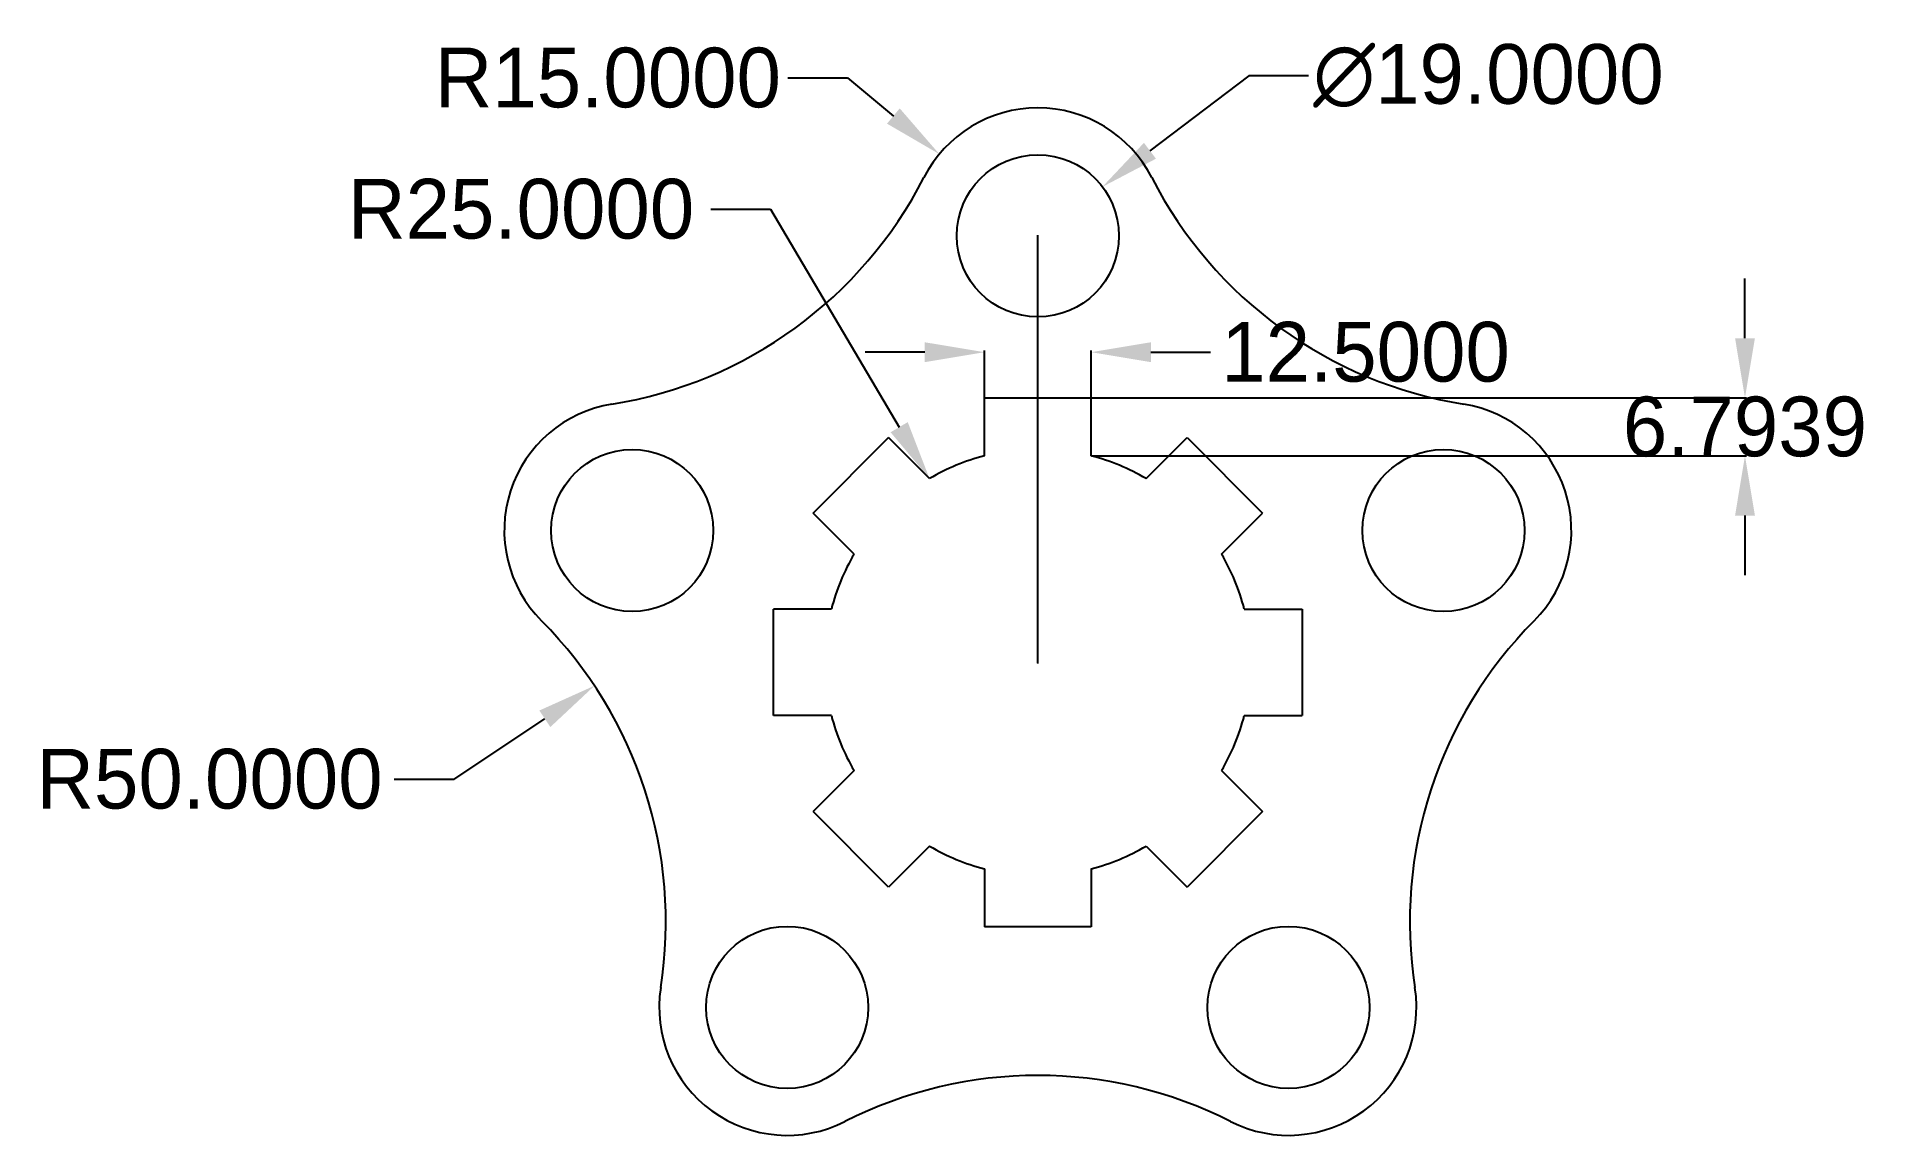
# Model space of a CAD drawing. Header units: inches. Extents: x -117 to 97, y -55 to 73.
import ezdxf

# ---------------------------------------------------------------- set-up
doc = ezdxf.new("R2010")
doc.units = ezdxf.units.IN
doc.header["$MEASUREMENT"] = 0
doc.dimstyles.get("Standard").update_dxf_attribs({"dimtxt": 7, "dimasz": 7, "dimexe": 0.18, "dimexo": 0.0625, "dimgap": 0.09, "dimtad": 0, "dimtih": 1, "dimtoh": 1, "dimdec": 4, "dimzin": 0, "dimdsep": 46, "dimtxsty": 'Standard', "dimcen": 0.09, "dimclrt": 4, "dimadec": 0, "dimazin": 0, "dimtfac": 1, "dimtdec": 4, "dimtofl": 0, "dimtmove": 0, "dimatfit": 3, "dimfxl": 1, "dimtolj": 1, "dimtzin": 0, "dimarcsym": 0})

# ---------------------------------------------------------------- blocks, each defined once
blk = doc.blocks.new('*D2')
at = {"color": 0, "lineweight": -2}
for p, q in [((-29.32, 68.51), (-22.32, 68.51)), ((-22.32, 68.51), (-16.93, 64.04)), ((-0.09, 50), (0.09, 50)), ((0, 49.91), (0, 50.09))]:
    blk.add_line(p, q, dxfattribs=at)
at = {"color": 0}
blk.add_solid([(-16.19, 64.94), (-17.68, 63.15), (-11.55, 59.58)], dxfattribs=at)
at = {"layer": 'Defpoints', "color": 0}
for p in [(-11.55, 59.58), (0, 50)]:
    blk.add_point(p, dxfattribs=at)
at = {"color": 4, "insert": (-50.41, 68.51), "char_height": 7, "attachment_point": 5}
blk.add_mtext('\\A1;R15.0000', dxfattribs=at)
blk = doc.blocks.new('*D3')
at = {"color": 0, "lineweight": -2}
for p, q in [((-38.33, 53.13), (-31.33, 53.13)), ((-31.33, 53.13), (-16.25, 27.57)), ((-0.09, 0), (0.09, 0)), ((0, -0.09), (0, 0.09))]:
    blk.add_line(p, q, dxfattribs=at)
at = {"color": 0}
blk.add_solid([(-15.25, 28.16), (-17.26, 26.97), (-12.7, 21.54)], dxfattribs=at)
at = {"layer": 'Defpoints', "color": 0}
for p in [(-12.7, 21.54), (0, 0)]:
    blk.add_point(p, dxfattribs=at)
at = {"color": 4, "insert": (-60.58, 53.13), "char_height": 7, "attachment_point": 5}
blk.add_mtext('\\A1;R25.0000', dxfattribs=at)
blk = doc.blocks.new('*D4')
at = {"color": 0, "lineweight": -2}
for p, q in [((-68.44, -13.69), (-57.8, -6.62)), ((-75.44, -13.69), (-68.44, -13.69))]:
    blk.add_line(p, q, dxfattribs=at)
at = {"color": 0}
blk.add_solid([(-58.44, -5.65), (-57.15, -7.59), (-51.97, -2.74)], dxfattribs=at)
at = {"layer": 'Defpoints', "color": 0}
for p in [(-51.97, -2.74), (-93.61, -30.42)]:
    blk.add_point(p, dxfattribs=at)
at = {"color": 4, "insert": (-97.11, -13.69), "char_height": 7, "attachment_point": 5}
blk.add_mtext('\\A1;R50.0000', dxfattribs=at)
blk = doc.blocks.new('*D6')
at = {"color": 0, "lineweight": -2}
for p, q in [((24.74, 68.75), (13.15, 59.97)), ((31.74, 68.75), (24.74, 68.75)), ((-0.09, 50), (0.09, 50)), ((0, 49.91), (0, 50.09))]:
    blk.add_line(p, q, dxfattribs=at)
at = {"color": 0}
blk.add_solid([(12.44, 60.9), (13.85, 59.04), (7.57, 55.74)], dxfattribs=at)
at = {"layer": 'Defpoints', "color": 0}
for p in [(7.57, 55.74), (-7.57, 44.26)]:
    blk.add_point(p, dxfattribs=at)
at = {"color": 4, "insert": (52.83, 68.75), "char_height": 7, "attachment_point": 5}
blk.add_mtext('\\A1;∅19.0000', dxfattribs=at)
blk = doc.blocks.new('*D7')
at = {"color": 0, "lineweight": -2}
for p, q in [((-6.25, 31.06), (-6.25, 36.54)), ((6.25, 31.06), (6.25, 36.54)), ((-13.25, 36.36), (-20.25, 36.36)), ((13.25, 36.36), (20.25, 36.36))]:
    blk.add_line(p, q, dxfattribs=at)
at = {"color": 0}
for points in [[(-13.25, 37.52), (-13.25, 35.19), (-6.25, 36.36)], [(13.25, 37.52), (13.25, 35.19), (6.25, 36.36)]]:
    blk.add_solid(points, dxfattribs=at)
at = {"layer": 'Defpoints', "color": 0}
for p in [(6.25, 36.36), (-6.25, 31), (6.25, 31)]:
    blk.add_point(p, dxfattribs=at)
at = {"color": 4, "insert": (38.42, 36.36), "char_height": 7, "attachment_point": 5}
blk.add_mtext('\\A1;12.5000', dxfattribs=at)
blk = doc.blocks.new('*D8')
at = {"color": 0, "lineweight": -2}
for p, q in [((82.9, 38), (82.9, 45)), ((6.31, 31), (83.08, 31)), ((6.31, 24.21), (83.08, 24.21)), ((82.9, 17.21), (82.9, 10.21))]:
    blk.add_line(p, q, dxfattribs=at)
at = {"color": 0}
for points in [[(81.74, 38), (84.07, 38), (82.9, 31)], [(81.74, 17.21), (84.07, 17.21), (82.9, 24.21)]]:
    blk.add_solid(points, dxfattribs=at)
at = {"layer": 'Defpoints', "color": 0}
for p in [(6.25, 31), (6.25, 24.21), (82.9, 24.21)]:
    blk.add_point(p, dxfattribs=at)
at = {"color": 4, "insert": (82.9, 27.6), "char_height": 7, "attachment_point": 5}
blk.add_mtext('\\A1;6.7939', dxfattribs=at)

msp = doc.modelspace()

# ---------------------------------------------------------------- linework, layer by layer
for p, q in [((0, 0), (0, 50)), ((-6.25, 24.20615), (-6.25, 31)), ((-6.25, 31), (6.25, 31)), ((6.25, 24.20615), (6.25, 31)), ((-26.33973, 17.50089), (-17.50089, 26.33973)), ((-12.69691, 21.53575), (-17.50089, 26.33973)), ((12.69691, 21.53575), (17.50089, 26.33973)), ((17.50089, 26.33973), (26.33973, 17.50089)), ((-21.53575, 12.69691), (-26.33973, 17.50089)), ((21.53575, 12.69691), (26.33973, 17.50089)), ((-24.20615, 6.25), (-31, 6.25)), ((-31, -6.25), (-31, 6.25)), ((24.20615, 6.25), (31, 6.25)), ((31, 6.25), (31, -6.25)), ((-24.20615, -6.25), (-31, -6.25)), ((24.20615, -6.25), (31, -6.25)), ((-21.53575, -12.69691), (-26.33973, -17.50089)), ((21.53575, -12.69691), (26.33973, -17.50089)), ((-17.50089, -26.33973), (-26.33973, -17.50089)), ((26.33973, -17.50089), (17.50089, -26.33973)), ((-12.69691, -21.53575), (-17.50089, -26.33973)), ((12.69691, -21.53575), (17.50089, -26.33973)), ((-6.25, -24.20615), (-6.25, -31)), ((6.25, -24.20615), (6.25, -31)), ((6.25, -31), (-6.25, -31))]:
    msp.add_line(p, q)
for centre in [(0, 50), (-47.55283, 15.45085), (47.55283, 15.45085), (-29.38926, -40.45085), (29.38926, -40.45085)]:
    msp.add_circle(centre, 9.5)
for centre, radius, start, end in [((0, 50), 15, 27.1187721, 152.8812279), ((-57.85413, 79.62938), 50, 279.1187721, 332.8812279), ((57.85413, 79.62938), 50, 207.1187721, 260.8812279), ((-47.55283, 15.45085), 15, 99.1187721, 224.8812279), ((47.55283, 15.45085), 15, 315.1187721, 80.8812279), ((0, 0), 25, 104.4775122, 120.5224878), ((0, 0), 25, 59.4775122, 75.5224878), ((0, 0), 25, 149.4775122, 165.5224878), ((0, 0), 25, 14.4775122, 30.5224878), ((-93.60995, -30.41571), 50, 351.1187721, 44.8812279), ((93.60995, -30.41571), 50, 135.1187721, 188.8812279), ((0, 0), 25, 194.4775122, 210.5224878), ((0, 0), 25, 329.4775122, 345.5224878), ((0, 0), 25, 239.4775122, 255.5224878), ((0, 0), 25, 284.4775122, 300.5224878), ((-29.38926, -40.45085), 15, 171.1187721, 296.8812279), ((29.38926, -40.45085), 15, 243.1187721, 8.8812279), ((0, -98.42732), 50, 63.1187721, 116.8812279)]:
    msp.add_arc(centre, radius, start, end)

# ---------------------------------------------------------------- dimensions: what is measured, and where the dimension line sits
dim = msp.add_radius_dim(center=(0, 50), mpoint=(-11.54585, 59.57567), dimstyle='Standard')
dim.commit()
dim.dimension.update_dxf_attribs({"geometry": '*D2', "text_midpoint": (-50.41197, 68.51296)})
dim = msp.add_diameter_dim_2p(p1=(-7.57062, 44.26103), p2=(7.57062, 55.73897), dimstyle='Standard')
dim.commit()
dim.dimension.update_dxf_attribs({"geometry": '*D6', "text_midpoint": (52.83042, 68.75466), "dimtype": 163})
dim = msp.add_radius_dim(center=(0, 0), mpoint=(-12.69691, 21.53575), dimstyle='Standard', override={"dimtmove": 1})
dim.commit()
dim.dimension.update_dxf_attribs({"geometry": '*D3', "text_midpoint": (-31.3263, 53.1338), "dimtype": 164})
dim = msp.add_linear_dim(base=(82.904438, 24.206146), p1=(6.25, 31), p2=(6.25, 24.206146), angle=90, dimstyle='Standard')
dim.commit()
dim.dimension.update_dxf_attribs({"geometry": '*D8', "text_midpoint": (82.904438, 27.603073), "dimtype": 160})
dim = msp.add_linear_dim(base=(6.25, 36.35583), p1=(-6.25, 31), p2=(6.25, 31), dimstyle='Standard')
dim.commit()
dim.dimension.update_dxf_attribs({"geometry": '*D7', "text_midpoint": (38.42333, 36.35583)})
dim = msp.add_radius_dim(center=(-93.60995, -30.41571), mpoint=(-51.96584, -2.74319), dimstyle='Standard')
dim.commit()
dim.dimension.update_dxf_attribs({"geometry": '*D4', "text_midpoint": (-97.1111, -13.68879), "dimtype": 164})

doc.saveas('drawing.dxf')
